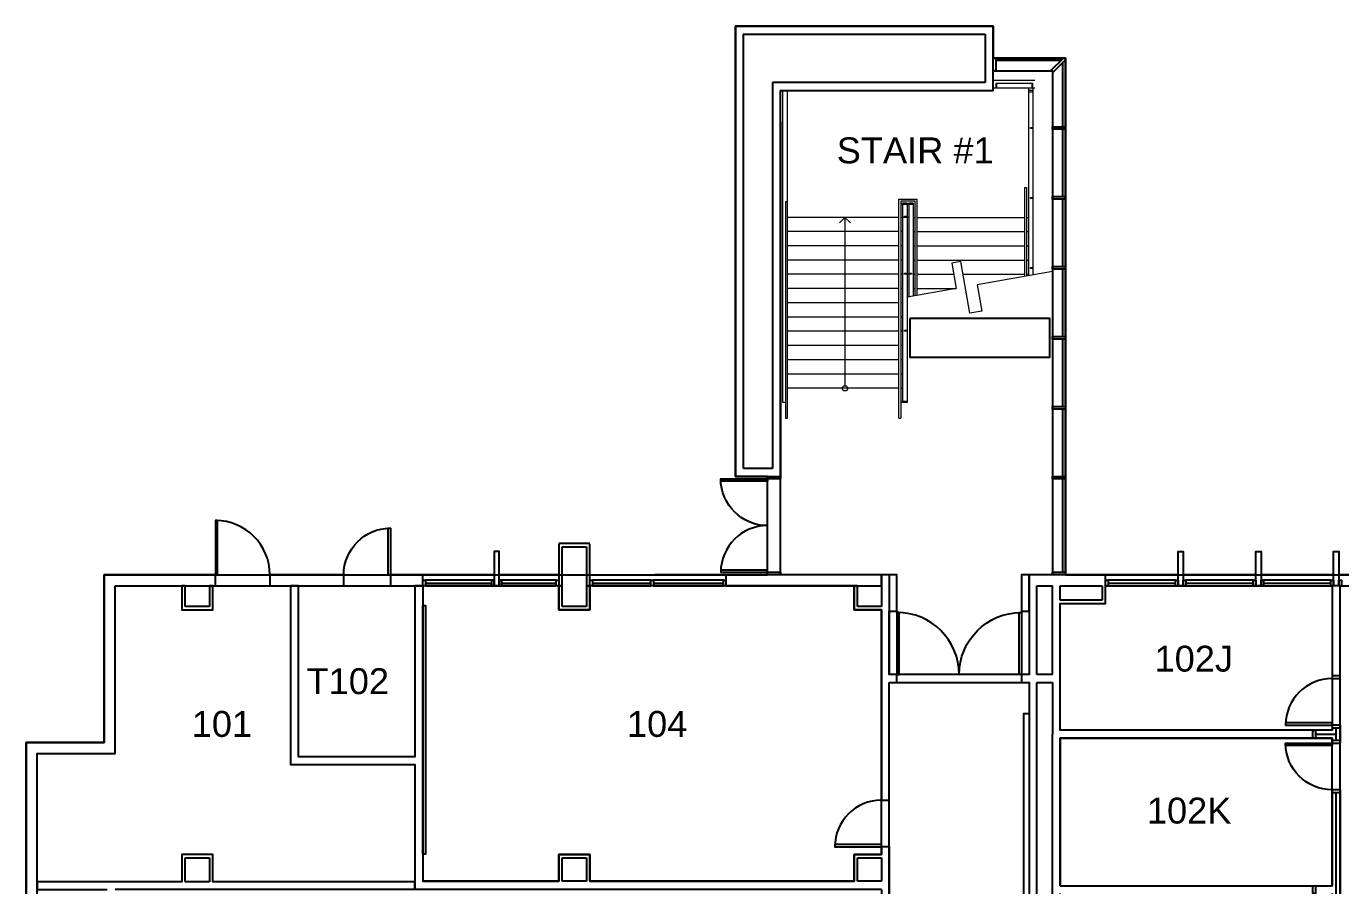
# Model space of a CAD drawing. Header units: inches. Extents: x -60 to 4824, y -1448 to 1233.
# Drawn here: x -60 to 955, y 570 to 1233 of the extents above; entities that cross this region are included whole.
import ezdxf

# ---------------------------------------------------------------- set-up
doc = ezdxf.new("R2010")
doc.units = ezdxf.units.IN
doc.header["$LTSCALE"] = 96
doc.header["$MEASUREMENT"] = 0
for name, color, linetype, lineweight in [('A-Anno-Note', 3, 'Continuous', 25), ('A-FLOR-CASE', 3, 'Continuous', 25), ('A-FLOR-STRS', 4, 'Continuous', 13), ('A-FLOR-STRS-ARRW', 1, 'Continuous', 5)]:
    doc.layers.add(name, color=color, linetype=linetype, lineweight=lineweight)
for name, color, linetype in [('A-DOOR', 4, 'Continuous'), ('A-GLAZ', 3, 'Continuous'), ('A-WALL', 5, 'Continuous'), ('A-WALL-JAMB', 6, 'Continuous'), ('POLYGONS', 1, 'Continuous')]:
    doc.layers.add(name, color=color, linetype=linetype)
doc.styles.get("Standard").update_dxf_attribs({"font": 'arial.ttf'})

# ---------------------------------------------------------------- blocks, each defined once
blk = doc.blocks.new('*U360')
at = {"linetype": 'ByBlock', "lineweight": -2}
for p, q in [((727, 0), (0, 0)), ((810, 0), (733, 0)), ((810, -6), (810, 0)), ((6, -6), (727, -6)), ((733, -6), (801.5, -6))]:
    blk.add_line(p, q, dxfattribs=at)
at = {"lineweight": -2}
for p, q in [((727, 0), (0, 0)), ((810, 0), (733, 0)), ((810, -6), (810, 0)), ((6, -6), (727, -6)), ((733, -6), (801.5, -6))]:
    blk.add_line(p, q, dxfattribs=at)
blk = doc.blocks.new('*U362')
at = {"linetype": 'ByBlock', "lineweight": -2}
for p, q in [((138, 0), (8.5, 0)), ((0, -8.5), (129.5, -8.5))]:
    blk.add_line(p, q, dxfattribs=at)
at = {"lineweight": -2}
for p, q in [((138, 0), (8.5, 0)), ((0, -8.5), (129.5, -8.5))]:
    blk.add_line(p, q, dxfattribs=at)
blk = doc.blocks.new('*U363')
at = {"linetype": 'ByBlock', "lineweight": -2}
for p, q in [((551, 0), (0, 0)), ((8.5, -8.5), (542.5, -8.5))]:
    blk.add_line(p, q, dxfattribs=at)
at = {"lineweight": -2}
for p, q in [((551, 0), (0, 0)), ((8.5, -8.5), (542.5, -8.5))]:
    blk.add_line(p, q, dxfattribs=at)
blk = doc.blocks.new('*U114')
at = {"linetype": 'ByBlock', "lineweight": -2}
for p, q in [((0, 4.3), (0, -4.2)), ((120, 4.3), (0, 4.3)), ((120, -4.2), (120, 4.3)), ((0, -4.2), (120, -4.2))]:
    blk.add_line(p, q, dxfattribs=at)
at = {"lineweight": -2}
for p, q in [((0, 4.3), (0, -4.2)), ((120, 4.3), (0, 4.3)), ((120, -4.2), (120, 4.3)), ((0, -4.2), (120, -4.2))]:
    blk.add_line(p, q, dxfattribs=at)
blk = doc.blocks.new('*U115')
at = {"linetype": 'ByBlock', "lineweight": -2}
for p, q in [((0, 4.3), (0, -4.2)), ((25, 4.3), (0, 4.3)), ((25, -4.2), (25, 4.3)), ((61, 4.3), (61, -4.2)), ((118, 4.3), (61, 4.3)), ((118, -4.2), (118, 4.3)), ((160, 4.3), (160, -4.2)), ((237.5, 4.3), (160, 4.3)), ((0, -4.2), (25, -4.2)), ((61, -4.2), (118, -4.2)), ((160, -4.2), (246, -4.2))]:
    blk.add_line(p, q, dxfattribs=at)
at = {"lineweight": -2}
for p, q in [((0, 4.3), (0, -4.2)), ((25, 4.3), (0, 4.3)), ((25, -4.2), (25, 4.3)), ((61, 4.3), (61, -4.2)), ((118, 4.3), (61, 4.3)), ((118, -4.2), (118, 4.3)), ((160, 4.3), (160, -4.2)), ((237.5, 4.3), (160, 4.3)), ((0, -4.2), (25, -4.2)), ((61, -4.2), (118, -4.2)), ((160, -4.2), (246, -4.2))]:
    blk.add_line(p, q, dxfattribs=at)
blk = doc.blocks.new('*U116')
at = {"linetype": 'ByBlock', "lineweight": -2}
for p, q in [((17.2, 0), (-1.2, 0)), ((17.2, -2.5), (17.2, 0)), ((1.3, -2.5), (17.2, -2.5))]:
    blk.add_line(p, q, dxfattribs=at)
at = {"lineweight": -2}
for p, q in [((17.2, 0), (-1.2, 0)), ((17.2, -2.5), (17.2, 0)), ((1.3, -2.5), (17.2, -2.5))]:
    blk.add_line(p, q, dxfattribs=at)
blk = doc.blocks.new('*U117')
at = {"linetype": 'ByBlock', "lineweight": -2}
for p, q in [((17.2, 0), (1.3, 0)), ((17.2, -2.5), (17.2, 0)), ((-1.2, -2.5), (17.2, -2.5))]:
    blk.add_line(p, q, dxfattribs=at)
at = {"lineweight": -2}
for p, q in [((17.2, 0), (1.3, 0)), ((17.2, -2.5), (17.2, 0)), ((-1.2, -2.5), (17.2, -2.5))]:
    blk.add_line(p, q, dxfattribs=at)
blk = doc.blocks.new('*U118')
at = {"linetype": 'ByBlock', "lineweight": -2}
for p, q in [((21.5, 1.25), (-2.5, 1.25)), ((0, -1.25), (19, -1.25))]:
    blk.add_line(p, q, dxfattribs=at)
at = {"lineweight": -2}
for p, q in [((21.5, 1.25), (-2.5, 1.25)), ((0, -1.25), (19, -1.25))]:
    blk.add_line(p, q, dxfattribs=at)
blk = doc.blocks.new('*U119')
at = {"linetype": 'ByBlock', "lineweight": -2}
for p, q in [((19, 1.2), (0, 1.2)), ((-2.5, -1.3), (21.5, -1.3))]:
    blk.add_line(p, q, dxfattribs=at)
at = {"lineweight": -2}
for p, q in [((19, 1.2), (0, 1.2)), ((-2.5, -1.3), (21.5, -1.3))]:
    blk.add_line(p, q, dxfattribs=at)
blk = doc.blocks.new('*U126')
at = {"linetype": 'ByBlock', "lineweight": -2}
for p, q in [((6, 0), (327, 0)), ((327, 0), (687, 0)), ((727, 0), (687, 0)), ((733, 0), (801.5, 0)), ((6, -6), (84, -6)), ((90, -6), (204, -6)), ((210, -6), (324, -6)), ((330, -6), (444, -6)), ((450, -6), (564, -6)), ((570, -6), (684, -6)), ((690, -6), (788, -6)), ((790.5, -6), (801.5, -6))]:
    blk.add_line(p, q, dxfattribs=at)
at = {"lineweight": -2}
for p, q in [((6, 0), (327, 0)), ((327, 0), (687, 0)), ((727, 0), (687, 0)), ((733, 0), (801.5, 0)), ((6, -6), (84, -6)), ((90, -6), (204, -6)), ((210, -6), (324, -6)), ((330, -6), (444, -6)), ((450, -6), (564, -6)), ((570, -6), (684, -6)), ((690, -6), (788, -6)), ((790.5, -6), (801.5, -6))]:
    blk.add_line(p, q, dxfattribs=at)
blk = doc.blocks.new('*U131')
at = {"linetype": 'ByBlock', "lineweight": -2}
for p, q in [((21.5, 1.2), (-2.5, 1.2)), ((0, -1.3), (19, -1.3))]:
    blk.add_line(p, q, dxfattribs=at)
at = {"lineweight": -2}
for p, q in [((21.5, 1.2), (-2.5, 1.2)), ((0, -1.3), (19, -1.3))]:
    blk.add_line(p, q, dxfattribs=at)
blk = doc.blocks.new('*U288')
at = {"linetype": 'ByBlock', "lineweight": -2}
for p, q in [((27, 1.2), (6, 1.2)), ((6, -1.2), (24.5, -1.2))]:
    blk.add_line(p, q, dxfattribs=at)
at = {"lineweight": -2}
for p, q in [((27, 1.2), (6, 1.2)), ((6, -1.2), (24.5, -1.2))]:
    blk.add_line(p, q, dxfattribs=at)
blk = doc.blocks.new('*U292')
at = {"linetype": 'ByBlock', "lineweight": -2}
for p, q in [((51.5, 0), (-8.5, 0)), ((0, -8.5), (60, -8.5))]:
    blk.add_line(p, q, dxfattribs=at)
at = {"lineweight": -2}
for p, q in [((51.5, 0), (-8.5, 0)), ((0, -8.5), (60, -8.5))]:
    blk.add_line(p, q, dxfattribs=at)
blk = doc.blocks.new('*U293')
at = {"linetype": 'ByBlock', "lineweight": -2}
for p, q in [((19.7, 0), (1.2, 0)), ((-1.3, -2.5), (19.7, -2.5))]:
    blk.add_line(p, q, dxfattribs=at)
at = {"lineweight": -2}
for p, q in [((19.7, 0), (1.2, 0)), ((-1.3, -2.5), (19.7, -2.5))]:
    blk.add_line(p, q, dxfattribs=at)
blk = doc.blocks.new('*U298')
at = {"linetype": 'ByBlock', "lineweight": -2}
for p, q in [((0, 0), (0, -2.5)), ((16, 0), (0, 0)), ((0, -2.5), (18.5, -2.5))]:
    blk.add_line(p, q, dxfattribs=at)
at = {"lineweight": -2}
for p, q in [((0, 0), (0, -2.5)), ((16, 0), (0, 0)), ((0, -2.5), (18.5, -2.5))]:
    blk.add_line(p, q, dxfattribs=at)
blk = doc.blocks.new('*U417')
at = {"linetype": 'ByBlock', "lineweight": -2}
for p, q in [((210, 0), (247, 0)), ((247, -6), (247, 0)), ((0, 0), (0, -6)), ((0, 0), (77, 0)), ((0, -6), (24.5, -6)), ((27, -6), (174, -6)), ((174, 0), (83, 0)), ((174, -6), (174, 0)), ((210, 0), (210, -6)), ((210, -6), (216, -6)), ((218.5, -6), (236.5, -6)), ((243, -6), (247, -6)), ((319, 0), (678, 0)), ((319, 0), (319, -6)), ((319, -6), (501, -6)), ((503.5, -6), (522.5, -6)), ((525, -6), (708.3, -6)), ((708.3, -6), (708.3, 0)), ((780.3, 0), (780.3, -6)), ((780.3, 0), (810, 0)), ((780.3, -6), (784.1, -6)), ((786.6, -6), (810, -6)), ((810, -6), (810, 0))]:
    blk.add_line(p, q, dxfattribs=at)
at = {"lineweight": -2}
for p, q in [((210, 0), (247, 0)), ((247, -6), (247, 0)), ((0, 0), (0, -6)), ((0, 0), (77, 0)), ((0, -6), (24.5, -6)), ((27, -6), (174, -6)), ((174, 0), (83, 0)), ((174, -6), (174, 0)), ((210, 0), (210, -6)), ((210, -6), (216, -6)), ((218.5, -6), (236.5, -6)), ((243, -6), (247, -6)), ((319, 0), (678, 0)), ((319, 0), (319, -6)), ((319, -6), (501, -6)), ((503.5, -6), (522.5, -6)), ((525, -6), (708.3, -6)), ((708.3, -6), (708.3, 0)), ((780.3, 0), (780.3, -6)), ((780.3, 0), (810, 0)), ((780.3, -6), (784.1, -6)), ((786.6, -6), (810, -6)), ((810, -6), (810, 0))]:
    blk.add_line(p, q, dxfattribs=at)
blk = doc.blocks.new('*U418')
at = {"linetype": 'ByBlock', "lineweight": -2}
for p, q in [((0, 0), (0, -2.5)), ((30, 0), (0, 0)), ((0, -2.5), (32.5, -2.5))]:
    blk.add_line(p, q, dxfattribs=at)
at = {"lineweight": -2}
for p, q in [((0, 0), (0, -2.5)), ((30, 0), (0, 0)), ((0, -2.5), (32.5, -2.5))]:
    blk.add_line(p, q, dxfattribs=at)
blk = doc.blocks.new('*U419')
at = {"linetype": 'ByBlock', "lineweight": -2}
for p, q in [((0, 0), (0, -2.5)), ((32.5, 0), (0, 0)), ((0, -2.5), (30, -2.5))]:
    blk.add_line(p, q, dxfattribs=at)
at = {"lineweight": -2}
for p, q in [((0, 0), (0, -2.5)), ((32.5, 0), (0, 0)), ((0, -2.5), (30, -2.5))]:
    blk.add_line(p, q, dxfattribs=at)
blk = doc.blocks.new('*U243')
at = {"linetype": 'ByBlock', "lineweight": -2}
for p, q in [((32.5, 4.2), (0, 4.2)), ((50.5, 4.2), (38.5, 4.2)), ((-2.5, -4.3), (50.5, -4.3))]:
    blk.add_line(p, q, dxfattribs=at)
at = {"lineweight": -2}
for p, q in [((32.5, 4.2), (0, 4.2)), ((50.5, 4.2), (38.5, 4.2)), ((-2.5, -4.3), (50.5, -4.3))]:
    blk.add_line(p, q, dxfattribs=at)
blk = doc.blocks.new('*U338')
at = {"linetype": 'ByBlock', "lineweight": -2}
for p, q in [((0, 3), (231.5, 3)), ((0, 3), (0, -3)), ((291.5, 3), (237.5, 3)), ((291.5, -3), (291.5, 3)), ((0, -3), (156, -3)), ((158.5, -3), (177.5, -3)), ((180, -3), (291.5, -3))]:
    blk.add_line(p, q, dxfattribs=at)
at = {"lineweight": -2}
for p, q in [((0, 3), (231.5, 3)), ((0, 3), (0, -3)), ((291.5, 3), (237.5, 3)), ((291.5, -3), (291.5, 3)), ((0, -3), (156, -3)), ((158.5, -3), (177.5, -3)), ((180, -3), (291.5, -3))]:
    blk.add_line(p, q, dxfattribs=at)
blk = doc.blocks.new('*U339')
at = {"linetype": 'ByBlock', "lineweight": -2}
for p, q in [((0, 0), (0, -6)), ((0, 0), (228, 0)), ((0, -6), (132, -6)), ((138, -6), (234.5, -6))]:
    blk.add_line(p, q, dxfattribs=at)
at = {"lineweight": -2}
for p, q in [((0, 0), (0, -6)), ((0, 0), (228, 0)), ((0, -6), (132, -6)), ((138, -6), (234.5, -6))]:
    blk.add_line(p, q, dxfattribs=at)
blk = doc.blocks.new('*U340')
at = {"linetype": 'ByBlock', "lineweight": -2}
for p, q in [((21.5, 1.2), (-2.5, 1.2)), ((0, -1.2), (19, -1.2))]:
    blk.add_line(p, q, dxfattribs=at)
at = {"lineweight": -2}
for p, q in [((21.5, 1.2), (-2.5, 1.2)), ((0, -1.2), (19, -1.2))]:
    blk.add_line(p, q, dxfattribs=at)
blk = doc.blocks.new('*U185')
at = {"linetype": 'ByBlock', "lineweight": -2}
for p, q in [((216, 3), (6, 3)), ((6, -3), (216, -3))]:
    blk.add_line(p, q, dxfattribs=at)
at = {"lineweight": -2}
for p, q in [((216, 3), (6, 3)), ((6, -3), (216, -3))]:
    blk.add_line(p, q, dxfattribs=at)
blk = doc.blocks.new('*U187')
at = {"linetype": 'ByBlock', "lineweight": -2}
for p, q in [((0, 3), (0, -3)), ((71.5, 3), (0, 3)), ((71.5, -3), (71.5, 3)), ((107.5, 3), (107.5, -3)), ((107.5, 3), (121.5, 3)), ((121.5, -3), (121.5, 3)), ((157.5, 3), (157.5, -3)), ((157.5, 3), (311.5, 3)), ((311.5, -3), (311.5, 3)), ((347.5, 3), (347.5, -3)), ((357.5, 3), (347.5, 3)), ((0, -3), (71.5, -3)), ((107.5, -3), (111.5, -3)), ((117.5, -3), (121.5, -3)), ((157.5, -3), (231.5, -3)), ((237.5, -3), (311.5, -3)), ((347.5, -3), (351.5, -3))]:
    blk.add_line(p, q, dxfattribs=at)
at = {"lineweight": -2}
for p, q in [((0, 3), (0, -3)), ((71.5, 3), (0, 3)), ((71.5, -3), (71.5, 3)), ((107.5, 3), (107.5, -3)), ((107.5, 3), (121.5, 3)), ((121.5, -3), (121.5, 3)), ((157.5, 3), (157.5, -3)), ((157.5, 3), (311.5, 3)), ((311.5, -3), (311.5, 3)), ((347.5, 3), (347.5, -3)), ((357.5, 3), (347.5, 3)), ((0, -3), (71.5, -3)), ((107.5, -3), (111.5, -3)), ((117.5, -3), (121.5, -3)), ((157.5, -3), (231.5, -3)), ((237.5, -3), (311.5, -3)), ((347.5, -3), (351.5, -3))]:
    blk.add_line(p, q, dxfattribs=at)
blk = doc.blocks.new('*U170')
at = {"linetype": 'ByBlock', "lineweight": -2}
for p, q in [((17.2, 0), (1.2, 0)), ((17.2, -2.5), (17.2, 0)), ((-1.3, -2.5), (17.2, -2.5))]:
    blk.add_line(p, q, dxfattribs=at)
at = {"lineweight": -2}
for p, q in [((17.2, 0), (1.2, 0)), ((17.2, -2.5), (17.2, 0)), ((-1.3, -2.5), (17.2, -2.5))]:
    blk.add_line(p, q, dxfattribs=at)
blk = doc.blocks.new('*U178')
at = {"linetype": 'ByBlock', "lineweight": -2}
for p, q in [((20.5, 0), (0, 0)), ((0, -2.5), (18, -2.5))]:
    blk.add_line(p, q, dxfattribs=at)
at = {"lineweight": -2}
for p, q in [((20.5, 0), (0, 0)), ((0, -2.5), (18, -2.5))]:
    blk.add_line(p, q, dxfattribs=at)
blk = doc.blocks.new('*U179')
at = {"linetype": 'ByBlock', "lineweight": -2}
for p, q in [((18, 0), (0, 0)), ((0, -2.5), (20.5, -2.5))]:
    blk.add_line(p, q, dxfattribs=at)
at = {"lineweight": -2}
for p, q in [((18, 0), (0, 0)), ((0, -2.5), (20.5, -2.5))]:
    blk.add_line(p, q, dxfattribs=at)
blk = doc.blocks.new('*U180')
at = {"linetype": 'ByBlock', "lineweight": -2}
for p, q in [((24, 1.25), (0, 1.25)), ((2.5, -1.25), (21.5, -1.25))]:
    blk.add_line(p, q, dxfattribs=at)
at = {"lineweight": -2}
for p, q in [((24, 1.25), (0, 1.25)), ((2.5, -1.25), (21.5, -1.25))]:
    blk.add_line(p, q, dxfattribs=at)
blk = doc.blocks.new('*U370')
at = {"linetype": 'ByBlock', "lineweight": -2}
for p, q in [((20.5, 0), (0, 0)), ((0, -2.5), (18, -2.5))]:
    blk.add_line(p, q, dxfattribs=at)
at = {"lineweight": -2}
for p, q in [((20.5, 0), (0, 0)), ((0, -2.5), (18, -2.5))]:
    blk.add_line(p, q, dxfattribs=at)
blk = doc.blocks.new('*U371')
at = {"linetype": 'ByBlock', "lineweight": -2}
for p, q in [((21, 1.3), (0, 1.3)), ((2.5, -1.2), (21, -1.2))]:
    blk.add_line(p, q, dxfattribs=at)
at = {"lineweight": -2}
for p, q in [((21, 1.3), (0, 1.3)), ((2.5, -1.2), (21, -1.2))]:
    blk.add_line(p, q, dxfattribs=at)
blk = doc.blocks.new('*U458')
at = {"linetype": 'ByBlock', "lineweight": -2}
for p, q in [((0, 0), (0, -2.5)), ((16, 0), (0, 0)), ((0, -2.5), (18.5, -2.5))]:
    blk.add_line(p, q, dxfattribs=at)
at = {"lineweight": -2}
for p, q in [((0, 0), (0, -2.5)), ((16, 0), (0, 0)), ((0, -2.5), (18.5, -2.5))]:
    blk.add_line(p, q, dxfattribs=at)
blk = doc.blocks.new('*U459')
at = {"linetype": 'ByBlock', "lineweight": -2}
for p, q in [((6, 6.5), (233.5, 6.5)), ((233.5, 6.5), (366, 6.5)), ((255, 0), (360, 0)), ((6, 0), (24.5, 0)), ((27, 0), (231, 0)), ((233.5, 0), (252.5, 0))]:
    blk.add_line(p, q, dxfattribs=at)
at = {"lineweight": -2}
for p, q in [((6, 6.5), (233.5, 6.5)), ((233.5, 6.5), (366, 6.5)), ((255, 0), (360, 0)), ((6, 0), (24.5, 0)), ((27, 0), (231, 0)), ((233.5, 0), (252.5, 0))]:
    blk.add_line(p, q, dxfattribs=at)
blk = doc.blocks.new('*U20')
at = {"linetype": 'ByBlock', "lineweight": -2}
for p, q in [((12, 0), (0, 0)), ((24, 0), (18, 0)), ((24, -6), (24, 0)), ((120, 0), (120, -6)), ((126, 0), (120, 0)), ((0, -6), (12, -6)), ((18, -6), (24, -6)), ((120, -6), (126, -6))]:
    blk.add_line(p, q, dxfattribs=at)
at = {"lineweight": -2}
for p, q in [((12, 0), (0, 0)), ((24, 0), (18, 0)), ((24, -6), (24, 0)), ((120, 0), (120, -6)), ((126, 0), (120, 0)), ((0, -6), (12, -6)), ((18, -6), (24, -6)), ((120, -6), (126, -6))]:
    blk.add_line(p, q, dxfattribs=at)
blk = doc.blocks.new('*U21')
at = {"linetype": 'ByBlock', "lineweight": -2}
for p, q in [((0, 0), (0, -28)), ((6, 0), (0, 0)), ((6, -28), (6, 0)), ((0, -28), (6, -28))]:
    blk.add_line(p, q, dxfattribs=at)
at = {"lineweight": -2}
for p, q in [((0, 0), (0, -28)), ((6, 0), (0, 0)), ((6, -28), (6, 0)), ((0, -28), (6, -28))]:
    blk.add_line(p, q, dxfattribs=at)
blk = doc.blocks.new('*U22')
at = {"linetype": 'ByBlock', "lineweight": -2}
for p, q in [((0, 0), (0, -28)), ((6, 0), (0, 0)), ((6, -28), (6, 0)), ((0, -28), (6, -28))]:
    blk.add_line(p, q, dxfattribs=at)
at = {"lineweight": -2}
for p, q in [((0, 0), (0, -28)), ((6, 0), (0, 0)), ((6, -28), (6, 0)), ((0, -28), (6, -28))]:
    blk.add_line(p, q, dxfattribs=at)
blk = doc.blocks.new('*U30')
at = {"linetype": 'ByBlock', "lineweight": -2}
for p, q in [((0, 0), (0, -6)), ((132, 0), (0, 0)), ((0, -6), (138, -6))]:
    blk.add_line(p, q, dxfattribs=at)
at = {"lineweight": -2}
for p, q in [((0, 0), (0, -6)), ((132, 0), (0, 0)), ((0, -6), (138, -6))]:
    blk.add_line(p, q, dxfattribs=at)
blk = doc.blocks.new('*U31')
at = {"linetype": 'ByBlock', "lineweight": -2}
for p, q in [((21.5, 0), (3, 0)), ((3, -2.5), (24, -2.5))]:
    blk.add_line(p, q, dxfattribs=at)
at = {"lineweight": -2}
for p, q in [((21.5, 0), (3, 0)), ((3, -2.5), (24, -2.5))]:
    blk.add_line(p, q, dxfattribs=at)
blk = doc.blocks.new('*U32')
at = {"linetype": 'ByBlock', "lineweight": -2}
for p, q in [((102, 3), (6, 3)), ((6, -3), (96, -3))]:
    blk.add_line(p, q, dxfattribs=at)
at = {"lineweight": -2}
for p, q in [((102, 3), (6, 3)), ((6, -3), (96, -3))]:
    blk.add_line(p, q, dxfattribs=at)
blk = doc.blocks.new('*U58')
at = {"linetype": 'ByBlock', "lineweight": -2}
for p, q in [((344.5, 0), (-3, 0)), ((3, -6), (338.5, -6))]:
    blk.add_line(p, q, dxfattribs=at)
at = {"lineweight": -2}
for p, q in [((344.5, 0), (-3, 0)), ((3, -6), (338.5, -6))]:
    blk.add_line(p, q, dxfattribs=at)
blk = doc.blocks.new('*U59')
at = {"linetype": 'ByBlock', "lineweight": -2}
for p, q in [((186.8, 3), (0, 3)), ((-6, -3), (192.8, -3))]:
    blk.add_line(p, q, dxfattribs=at)
at = {"lineweight": -2}
for p, q in [((186.8, 3), (0, 3)), ((-6, -3), (192.8, -3))]:
    blk.add_line(p, q, dxfattribs=at)
blk = doc.blocks.new('*U60')
at = {"linetype": 'ByBlock', "lineweight": -2}
for p, q in [((40.5, 0), (3, 0)), ((-3, -6), (46.5, -6))]:
    blk.add_line(p, q, dxfattribs=at)
at = {"lineweight": -2}
for p, q in [((40.5, 0), (3, 0)), ((-3, -6), (46.5, -6))]:
    blk.add_line(p, q, dxfattribs=at)
blk = doc.blocks.new('*U61')
at = {"linetype": 'ByBlock', "lineweight": -2}
for p, q in [((301, 0), (3, 0)), ((-3, -6), (295, -6))]:
    blk.add_line(p, q, dxfattribs=at)
at = {"lineweight": -2}
for p, q in [((301, 0), (3, 0)), ((-3, -6), (295, -6))]:
    blk.add_line(p, q, dxfattribs=at)
blk = doc.blocks.new('*U62')
at = {"linetype": 'ByBlock', "lineweight": -2}
for p, q in [((28.5, 3), (-6, 3)), ((0, -3), (22.5, -3))]:
    blk.add_line(p, q, dxfattribs=at)
at = {"lineweight": -2}
for p, q in [((28.5, 3), (-6, 3)), ((0, -3), (22.5, -3))]:
    blk.add_line(p, q, dxfattribs=at)
blk = doc.blocks.new('*U73')
at = {"linetype": 'ByBlock', "lineweight": -2}
for p, q in [((158.3, 3), (-6, 3)), ((0, -3), (164.3, -3))]:
    blk.add_line(p, q, dxfattribs=at)
at = {"lineweight": -2}
for p, q in [((158.3, 3), (-6, 3)), ((0, -3), (164.3, -3))]:
    blk.add_line(p, q, dxfattribs=at)
blk = doc.blocks.new('*U91')
at = {"linetype": 'ByBlock', "lineweight": -2}
for p, q in [((32.5, 1.3), (-2.5, 1.3)), ((0, -1.2), (32.5, -1.2))]:
    blk.add_line(p, q, dxfattribs=at)
at = {"lineweight": -2}
for p, q in [((32.5, 1.3), (-2.5, 1.3)), ((0, -1.2), (32.5, -1.2))]:
    blk.add_line(p, q, dxfattribs=at)
blk = doc.blocks.new('*U92')
at = {"linetype": 'ByBlock', "lineweight": -2}
for p, q in [((12.2, 0), (1.2, 0)), ((-1.3, -2.5), (20.7, -2.5))]:
    blk.add_line(p, q, dxfattribs=at)
at = {"lineweight": -2}
for p, q in [((12.2, 0), (1.2, 0)), ((-1.3, -2.5), (20.7, -2.5))]:
    blk.add_line(p, q, dxfattribs=at)

msp = doc.modelspace()

# ---------------------------------------------------------------- linework, layer by layer
at = {"layer": 'A-DOOR', "linetype": 'ByBlock', "lineweight": -2}
for points in [[(512, 884), (512, 882.2), (476, 882.2), (476, 884)], [(86, 810), (87.7, 810), (87.7, 852), (86, 852)], [(221, 810), (219.3, 810), (219.3, 846), (221, 846)], [(512, 812), (512, 813.7), (476, 813.7), (476, 812)], [(612, 733), (613.8, 733), (613.8, 781), (612, 781)], [(708, 733), (706.3, 733), (706.3, 781), (708, 781)], [(948, 694), (948, 695.8), (912, 695.8), (912, 694)], [(948, 680), (948, 678.3), (912, 678.3), (912, 680)], [(600, 600), (600, 601.8), (564, 601.8), (564, 600)]]:
    msp.add_lwpolyline(points, close=True, dxfattribs=at)
at = {"layer": 'A-DOOR', "linetype": 'ByBlock', "lineweight": -2, "extrusion": (3.00131e-34, -4.91387e-27, -1)}
msp.add_arc((-512, 884), 36, 270, 360, dxfattribs=at)
at = {"layer": 'A-DOOR', "linetype": 'ByBlock', "lineweight": -2}
for centre, radius, start, end in [((86, 810), 42, 0, 90), ((512, 812), 36, 90, 180), ((612, 733), 48, 0, 90), ((948, 694), 36, 90, 180), ((600, 600), 36, 90, 180)]:
    msp.add_arc(centre, radius, start, end, dxfattribs=at)
at = {"layer": 'A-DOOR', "linetype": 'ByBlock', "lineweight": -2, "extrusion": (0, 0, -1)}
for centre, radius, start, end in [((-221, 810), 36, 0, 90), ((-708, 733), 48, 0, 90), ((-948, 680), 36, 270, 0)]:
    msp.add_arc(centre, radius, start, end, dxfattribs=at)
at = {"layer": 'A-FLOR-CASE'}
for points in [[(622, 1008), (622, 978), (730, 978), (730, 1008)], [(246, 786.3), (248, 786.3), (248, 594.3), (246, 594.3)], [(714, 156), (710, 156), (710, 703), (714, 703)]]:
    msp.add_lwpolyline(points, close=True, dxfattribs=at)
at = {"layer": 'A-FLOR-STRS'}
for p, q in [((686.2, 1192), (718.4, 1192)), ((524, 943), (524, 1184)), ((527.4, 943), (527.4, 1184)), ((686.2, 1186), (718.4, 1186)), ((713.6, 1186), (713.6, 1040.8)), ((717, 1186), (717, 1041.4)), ((613.4, 931), (613.4, 1100)), ((613.4, 1100), (627.6, 1100)), ((626.1, 1098.5), (614.9, 1098.5)), ((614.9, 1098.5), (614.9, 931)), ((619.8, 1097), (616.4, 1097)), ((616.4, 1097), (616.4, 943)), ((619.8, 1096), (616.4, 1096)), ((619.8, 1097), (619.8, 943)), ((624.6, 1097), (621.2, 1097)), ((621.2, 1097), (621.2, 1024.5)), ((624.6, 1096), (621.2, 1096)), ((624.6, 1097), (624.6, 1025.1)), ((613.4, 1086), (527.4, 1086)), ((616.4, 1086), (614.9, 1086)), ((619.8, 1086), (616.4, 1086)), ((621.2, 1086), (619.8, 1086)), ((624.6, 1086), (626.1, 1086)), ((627.6, 1086), (710.6, 1086)), ((712.1, 1086), (713.6, 1086)), ((613.4, 1075), (527.4, 1075)), ((616.4, 1075), (614.9, 1075)), ((624.6, 1075), (626.1, 1075)), ((627.6, 1075), (710.6, 1075)), ((712.1, 1075), (713.6, 1075)), ((613.4, 1064), (527.4, 1064)), ((616.4, 1064), (614.9, 1064)), ((624.6, 1064), (626.1, 1064)), ((627.6, 1064), (710.6, 1064)), ((712.1, 1064), (713.6, 1064)), ((613.4, 1053), (527.4, 1053)), ((616.4, 1053), (614.9, 1053)), ((624.6, 1053), (626.1, 1053)), ((627.6, 1053), (710.6, 1053)), ((712.1, 1053), (713.6, 1053)), ((613.4, 1042), (527.4, 1042)), ((616.4, 1042), (614.9, 1042)), ((624.6, 1042), (626.1, 1042)), ((627.6, 1042), (655.9, 1042)), ((663.1, 1042), (710.6, 1042)), ((712.1, 1042), (713.6, 1042)), ((613.4, 1031), (527.4, 1031)), ((616.4, 1031), (614.9, 1031)), ((624.6, 1031), (626.1, 1031)), ((627.6, 1031), (657.8, 1031)), ((657.7, 1031), (657.8, 1031)), ((613.4, 1020), (527.4, 1020)), ((616.4, 1020), (614.9, 1020)), ((613.4, 1009), (527.4, 1009)), ((616.4, 1009), (614.9, 1009)), ((613.4, 998), (527.4, 998)), ((616.4, 998), (614.9, 998)), ((613.4, 987), (527.4, 987)), ((616.4, 987), (614.9, 987)), ((613.4, 976), (527.4, 976)), ((616.4, 976), (614.9, 976)), ((613.4, 965), (527.4, 965)), ((616.4, 965), (614.9, 965)), ((613.4, 954), (527.4, 954)), ((614.9, 954), (616.4, 954)), ((525.9, 943), (524, 943)), ((613.4, 931), (614.9, 931))]:
    msp.add_line(p, q, dxfattribs=at)
for points in [[(689.2, 1186), (689.2, 1189.4), (688.2, 1189.4), (688.2, 1186)], [(717, 1186), (717, 1189.4), (716, 1189.4), (716, 1186)], [(717, 1184), (713.6, 1184), (713.6, 1183), (717, 1183)], [(717, 1154.6), (715, 1154.6), (715, 1155.4), (717, 1155.4)], [(525.9, 1098), (525.9, 931), (527.4, 931), (527.4, 1098), (525.9, 1098)], [(619.8, 1096), (616.4, 1096), (616.4, 1097), (619.8, 1097)], [(624.6, 1096), (621.2, 1096), (621.2, 1097), (624.6, 1097)], [(717, 1100.6), (715, 1100.6), (715, 1101.4), (717, 1101.4)], [(717, 1100.6), (715, 1100.6), (715, 1101.4), (717, 1101.4)], [(619.8, 1086), (617.8, 1086), (617.8, 1086.8), (619.8, 1086.8)], [(619.8, 1086), (617.8, 1086), (617.8, 1086.8), (619.8, 1086.8)], [(717, 1046.6), (715, 1046.6), (715, 1047.4), (717, 1047.4)], [(619.8, 1042), (617.8, 1042), (617.8, 1042.8), (619.8, 1042.8)], [(619.8, 1042), (617.8, 1042), (617.8, 1042.8), (619.8, 1042.8)], [(623.2, 1042), (621.2, 1042), (621.2, 1042.8), (623.2, 1042.8)], [(623.2, 1042), (621.2, 1042), (621.2, 1042.8), (623.2, 1042.8)], [(619.8, 998), (617.8, 998), (617.8, 998.8), (619.8, 998.8)], [(619.8, 998), (617.8, 998), (617.8, 998.8), (619.8, 998.8)], [(619.8, 943), (616.4, 943), (616.4, 944), (619.8, 944)]]:
    msp.add_lwpolyline(points, close=True, dxfattribs=at)
for points in [[(716, 1189.4), (689.2, 1189.4)], [(710.6, 1040.3), (710.6, 1109), (712.1, 1109), (712.1, 1040.5)], [(626.1, 1025.4), (626.1, 1098.5)], [(627.6, 1025.6), (627.6, 1100)]]:
    msp.add_lwpolyline(points, dxfattribs=at)
at = {"layer": 'A-FLOR-STRS-ARRW'}
for points in [[(567.7, 1081.8), (571.9, 1086), (576.1, 1081.8)], [(571.9, 1086), (571.9, 1086), (571.9, 956)], [(732, 1044.1), (674, 1033.8), (677.6, 1013.6), (668.3, 1012), (661.3, 1051.9), (654.4, 1050.6), (657.8, 1031), (619.8, 1024.3)]]:
    msp.add_lwpolyline(points, dxfattribs=at)
msp.add_circle((571.9, 954), 2, dxfattribs=at)
at = {"layer": 'A-GLAZ'}
for p, q in [((742, 1209), (686.2, 1209)), ((742, 1156), (742, 1207.6)), ((738.6, 1207), (688.2, 1207)), ((688.2, 1199), (730.6, 1199)), ((732, 1197.6), (732, 1156)), ((740, 1156), (740, 1205.6)), ((522, 1160), (522, 886)), ((732, 1154), (732, 1048)), ((740, 1102), (740, 1154)), ((742, 1048), (742, 1154)), ((740, 1048), (740, 1100)), ((732, 1046), (732, 994)), ((740, 994), (740, 1046)), ((742, 994), (742, 1046)), ((732, 992), (732, 940)), ((740, 940), (740, 992)), ((742, 940), (742, 992)), ((732, 938), (732, 886)), ((740, 886), (740, 938)), ((742, 886), (742, 938)), ((732, 884), (732, 812)), ((740, 812), (740, 884)), ((742, 812), (742, 884)), ((301, 810), (246, 810)), ((299, 806), (248, 806)), ((248, 803.7), (299, 803.7)), ((248, 801.5), (299, 801.5)), ((351, 810), (305, 810)), ((349, 806), (307, 806)), ((307, 803.7), (349, 803.7)), ((307, 801.5), (349, 801.5)), ((375, 810), (480, 810)), ((422, 806), (377, 806)), ((377, 803.7), (422, 803.7)), ((377, 801.5), (422, 801.5)), ((478, 806), (424, 806)), ((424, 803.7), (478, 803.7)), ((424, 801.5), (478, 801.5)), ((480, 810), (425, 810)), ((829, 810), (773, 810)), ((827, 806), (775, 806)), ((775, 803.7), (827, 803.7)), ((775, 801.5), (827, 801.5)), ((889, 810), (833, 810)), ((887, 806), (835, 806)), ((835, 803.7), (887, 803.7)), ((835, 801.5), (887, 801.5)), ((949, 810), (893, 810)), ((947, 806), (895, 806)), ((895, 803.7), (947, 803.7)), ((895, 801.5), (947, 801.5)), ((1009, 810), (953, 810)), ((951, 682), (951, 692)), ((935, 687), (951, 687)), ((951, 492), (951, 642))]:
    msp.add_line(p, q, dxfattribs=at)
at = {"layer": 'A-WALL-JAMB'}
for points in [[(688.2, 1209), (688.2, 1199), (686.2, 1199), (686.2, 1209)], [(732, 1199), (732, 1197.6), (742, 1207.6), (742, 1209), (740.6, 1209), (730.6, 1199)], [(742, 1154), (732, 1154), (732, 1156), (742, 1156)], [(742, 1100), (732, 1100), (732, 1102), (742, 1102)], [(742, 1046), (732, 1046), (732, 1048), (742, 1048)], [(742, 992), (732, 992), (732, 994), (742, 994)], [(742, 938), (732, 938), (732, 940), (742, 940)], [(522, 884), (512, 884), (512, 886), (522, 886)], [(742, 884), (732, 884), (732, 886), (742, 886)], [(301, 801.5), (305, 801.5), (305, 828), (301, 828)], [(833, 801.5), (829, 801.5), (829, 828), (833, 828)], [(893, 801.5), (889, 801.5), (889, 828), (893, 828)], [(953, 801.5), (949, 801.5), (949, 828), (953, 828)], [(522, 810), (512, 810), (512, 812), (522, 812)], [(742, 810), (732, 810), (732, 812), (742, 812)], [(246, 801.5), (246, 806), (248, 806), (248, 801.5)], [(301, 801.5), (301, 806), (299, 806), (299, 801.5)], [(307, 801.5), (307, 806), (305, 806), (305, 801.5)], [(349, 801.5), (349, 806), (351, 806), (351, 801.5)], [(375, 801.5), (375, 806), (377, 806), (377, 801.5)], [(422, 801.5), (422, 806), (424, 806), (424, 801.5)], [(478, 801.5), (478, 806), (480, 806), (480, 801.5)], [(773, 801.5), (773, 806), (775, 806), (775, 801.5)], [(827, 801.5), (827, 806), (829, 806), (829, 801.5)], [(833, 801.5), (833, 806), (835, 806), (835, 801.5)], [(887, 801.5), (887, 806), (889, 806), (889, 801.5)], [(893, 801.5), (893, 806), (895, 806), (895, 801.5)], [(947, 801.5), (947, 806), (949, 806), (949, 801.5)], [(953, 801.5), (953, 806), (955, 806), (955, 801.5)], [(954, 732), (948, 732), (948, 730), (954, 730)], [(935, 690), (935, 684), (933, 684), (933, 690)], [(954, 694), (948, 694), (948, 692), (954, 692)], [(954, 682), (948, 682), (948, 680), (954, 680)], [(954, 644), (948, 644), (948, 642), (954, 642)], [(935, 570), (935, 564), (933, 564), (933, 570)]]:
    msp.add_lwpolyline(points, close=True, dxfattribs=at)
at = {"layer": 'POLYGONS'}
msp.add_lwpolyline([(830.1, -840.4, -0.165031), (545, 0), (0, 0), (0, 129.5), (-60, 129.5), (-60, 680.5), (0, 680.5), (0, 810), (480, 810), (512, 810), (512, 886), (487.5, 886), (487.5, 1233.5), (686.2, 1233.5), (686.2, 1208.8), (742, 1209), (742, 810), (2060, 810)], format="xyb", dxfattribs=at)
at = {"layer": 'POLYGONS', "elevation": 0}
for points in [[(522, 1184), (686.2, 1184), (686.2, 1199), (732, 1199), (732, 810), (708, 810), (708, 782), (714, 782), (714, 733), (606, 733), (606, 782), (612, 782), (612, 810), (522, 810)], [(8.5, 801.5), (60, 801.5), (60, 783), (84, 783), (84, 801.5), (144, 801.5), (144, 663.5), (240, 663.5), (240, 573), (84, 573), (84, 594), (60, 594), (60, 573), (-51.5, 573), (-51.5, 672), (8.5, 672)], [(150, 801.5), (240, 801.5), (240, 669.5), (150, 669.5)], [(579, 801.5), (375, 801.5), (375, 783), (351, 783), (351, 801.5), (246, 801.5), (246, 573.5), (351, 573.5), (351, 594), (375, 594), (375, 573.5), (579, 573.5), (579, 594), (600, 594), (600, 783), (579, 783)], [(773, 801.5), (948, 801.5), (948, 690), (738, 690), (738, 788), (773, 788)], [(606, 727), (714, 727), (714, 132), (708, 132), (708, 0), (612, 0), (612, 132), (606, 132)], [(738, 570), (948, 570), (948, 684), (738, 684)]]:
    msp.add_lwpolyline(points, close=True, dxfattribs=at)
msp.add_lwpolyline([(1034, 406.5), (876, 406.5), (876, 444), (954, 444), (954, 801.5), (1059, 801.5)], dxfattribs=at)

# ---------------------------------------------------------------- block references
at = {"layer": 'A-WALL'}
for name, p, rotation in [('*U58', (487.5, 889), 90), ('*U59', (680.2, 1230.5), 180.0000000003387), ('*U60', (680.2, 1187), 90), ('*U61', (516, 889), 90), ('*U73', (680.2, 1187), 180.0000000003387), ('*U62', (516, 889), 180.0000000003453), ('*U119', (372.5, 832.8), 180.0000000003453), ('*U419', (351, 801.5), 90), ('*U418', (372.5, 801.5), 90), ('*U362', (0, 672), 90), ('*U115', (246, 805.7), 179.9999999998828), ('*U298', (62.5, 801.5), 270), ('*U170', (81.5, 784.3), 90), ('*U30', (150, 801.5), 270), ('*U339', (246, 801.5), 270), ('*U116', (351, 784.3), 90), ('*U117', (372.5, 784.3), 90), ('*U114', (600, 805.7), 180), ('*U458', (581.5, 801.5), 270), ('*U417', (606, 810), 270), ('*U22', (612, 782), 180), ('*U21', (714, 782), 180), ('*U360', (714, 0), 90), ('*U243', (770.5, 805.7), 179.9999999856241), ('*U126', (732, 0), 90), ('*U92', (770.5, 789.3), 90), ('*U187', (951, 801.5), 270), ('*U131', (81.5, 784.3), 180.0000000003908), ('*U118', (372.5, 784.3), 180.0000000005146), ('*U288', (606, 784.3), 180.0000000003713), ('*U91', (770.5, 789.3), 179.9999999996287), ('*U20', (732, 727), 180.0000000001043), ('*U363', (-60, 129.5), 90), ('*U292', (0, 672), 180), ('*U32', (246, 666.5), 180.0000000003778), ('*U293', (62.5, 592.8), 270), ('*U340', (62.5, 592.8), 359.9999999996222), ('*U31', (81.5, 570), 90), ('*U178', (351, 573.5), 90), ('*U180', (351, 592.8), 359.9999999993486), ('*U179', (372.5, 573.5), 90), ('*U370', (579, 573.5), 90), ('*U371', (579, 592.8), 359.9999999993486), ('*U338', (240, 570), 180.0000000003778), ('*U459', (606, 573.5), 180.0000000003713)]:
    msp.add_blockref(name, p, dxfattribs=dict(at, rotation=rotation))
msp.add_blockref('*U185', (732, 687), dxfattribs=at)

# ---------------------------------------------------------------- texts
at = {"layer": 'A-Anno-Note', "char_height": 20, "attachment_point": 1}
for s, insert in [('{\\fArial|b0|i0|c0|p34;STAIR #1}', (565.5, 1147.7)), ('{\\fArial|b0|i0|c0|p34;102J}', (810.8, 755.3)), ('{\\fArial|b0|i0|c0|p34;T102}', (156.3, 737.9)), ('{\\fArial|b0|i0|c0|p34;101}', (67.7, 704.9)), ('{\\fArial|b0|i0|c0|p34;104}', (403.6, 704.9)), ('{\\fArial|b0|i0|c0|p34;102K}', (804.9, 638))]:
    msp.add_mtext(s, dxfattribs=dict(at, insert=insert))

doc.saveas('drawing.dxf')
